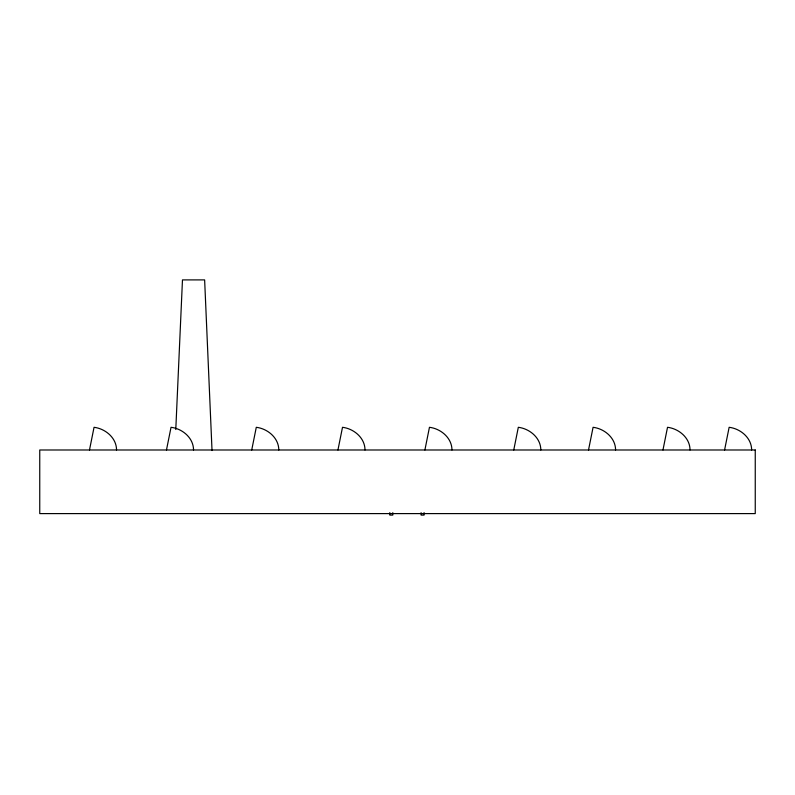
<?xml version="1.0" encoding="UTF-8"?>
<svg xmlns="http://www.w3.org/2000/svg" width="795" height="795" viewBox="0 0 795 795"><rect width="100%" height="100%" fill="white"/><g stroke="black" fill="none" stroke-linecap="round" stroke-linejoin="round"><path stroke-width="1.19" d="M175.784 429.519L182.472 279.9L204.633 279.9L212.027 450.536M89.487 449.99L94.049 427.303C105.407 428.684 116.557 437.906 116.537 449.99M166.473 449.99L171.034 427.303C182.393 428.684 193.543 437.906 193.533 449.99M251.727 449.99L256.288 427.303C267.657 428.684 278.797 437.906 278.787 449.99M337.945 449.99L342.506 427.303C353.864 428.684 365.014 437.906 364.994 449.99M424.898 449.99L429.459 427.303C440.818 428.684 451.967 437.906 451.958 449.99M513.759 449.99L518.32 427.303C529.679 428.684 540.829 437.906 540.819 449.99M588.519 449.99L593.08 427.303C604.448 428.684 615.588 437.906 615.578 449.99M662.97 449.99L667.522 427.303C678.89 428.684 690.04 437.906 690.02 449.99M724.583 449.99L729.144 427.303C740.503 428.684 751.653 437.906 751.643 449.99M424.073 512.616L424.073 515.1L421.102 515.1L421.102 512.676M392.79 512.676L392.79 515.1L389.818 515.1L389.818 512.616M755.25 449.99L39.75 449.99L39.75 513.6L755.25 513.6L755.25 449.99"/></g></svg>
